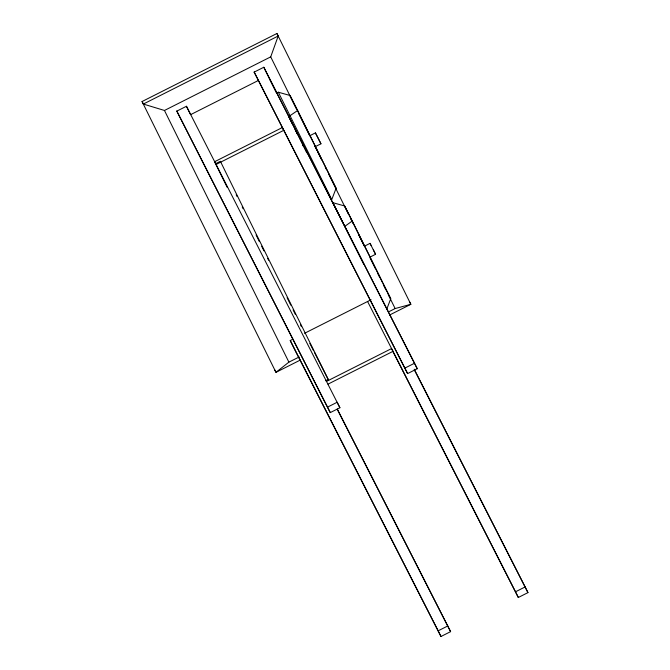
<?xml version="1.0" encoding="UTF-8"?>
<svg xmlns="http://www.w3.org/2000/svg" width="670" height="670" viewBox="0 0 670 670"><rect width="100%" height="100%" fill="white"/><g stroke="black" fill="none" stroke-linecap="round" stroke-linejoin="round"><path stroke-width="1" d="M142.057 101.53L143.338 104.051L164.46 110.466L270.714 56.866L278.201 36.013L276.919 33.5L142.057 101.53L275.973 372.336L300.16 360.133M278.326 92.217L289.993 95.475L297.647 110.5L336.097 188.278L331.776 199.601L278.326 92.217L276.693 93.046M386.757 309.146L390.727 298.761L352.278 220.991L344.623 205.966L332.957 202.708L363.827 264.441M299.147 356.976L288.896 362.143L275.973 372.336L274.692 369.815M297.647 110.5L288.686 116.58L292.832 124.972M344.95 226.251L352.278 220.991M143.338 104.051L278.201 36.013M176.83 111.128L186.461 106.27L339.899 407.745L330.268 412.603L176.83 111.128L330.268 412.603M254.173 72.109L263.812 67.251L414.537 363.232L417.251 368.726L407.62 373.584L254.173 72.109L407.62 373.584M258.319 80.492L190.59 114.662L186.461 106.27M309.892 135.667L315.419 132.878L318.685 139.251L320.947 143.807L315.419 146.604L315.16 146.127M375.569 254.298L370.049 243.361L364.514 246.15L370.041 257.087L375.569 254.298L373.307 249.743M337.328 409.161L450.6 631.643L440.969 636.5L295.763 351.7L290.236 340.519L292.865 339.196M304.49 333.325L371.088 299.733M388.617 311.843L395.141 308.552L410.836 304.306L276.919 33.5M389.446 315.093L410.836 304.306L409.554 301.785M325.804 380.635L328.216 379.421A1984.825 11.306 63.2 0 1 220.38 161.311L215.564 163.74A1984.825 11.306 63.2 0 0 227.197 187.382M326.248 381.531L391.573 348.576L392.955 351.373L328.007 384.136M327.555 407.109L337.186 402.251L339.899 407.745M404.898 368.09L414.537 363.232M440.969 636.5L438.155 630.822L447.786 625.956M525.138 586.937L527.943 592.623L518.312 597.481L515.506 591.803L525.138 586.937L414.202 369.212M320.947 143.807L315.419 132.878M315.377 146.546L309.925 135.717M336.097 188.278L315.009 146.077M383.072 283.737L390.727 298.761M269.332 78.424L417.251 368.726M414.537 370.175L527.943 592.623M367.587 301.5L515.506 591.803M392.57 350.837L518.312 597.481M309.841 343.392L313.61 350.779M314.548 352.621L328.66 380.317L328.216 379.421M337.194 409.194L450.6 631.643M290.236 340.519L438.155 630.822M371.012 245.337L370.049 243.361M289.993 95.475L309.917 135.767M344.623 205.966L364.539 246.259M370.1 257.506L382.612 282.799M270.714 56.866L296.148 108.322M298.468 113.004L309.565 135.457M315.118 146.688L316.969 150.432M317.89 152.299L321.592 159.787M325.293 167.266L326.223 169.142M328.534 173.815L348.425 214.048M350.737 218.73L353.048 223.403M358.601 234.634L364.153 245.865M370.167 258.025L375.25 268.318M377.562 272.991L379.882 277.673M383.575 285.16L385.895 289.834M388.206 294.515L395.141 308.552M295.135 129.628L297.438 134.285M302.505 144.527L303.426 146.395M263.812 67.251L276.794 93.507M236.192 194.727L237.113 196.595M242.205 206.888L243.135 208.764M256.091 234.969L259.323 241.518M261.643 246.2L263.955 250.882M267.657 258.369L268.578 260.236M287.087 297.673L290.788 305.16M293.1 309.841L295.42 314.523M300.503 324.816L301.433 326.684M164.46 110.466L288.896 362.143M306.776 152.835A1984.825 11.306 63.2 0 1 293.376 125.608M282.305 127.568L214.576 161.738L215.958 164.527L283.686 130.365L282.305 127.568"/></g></svg>
